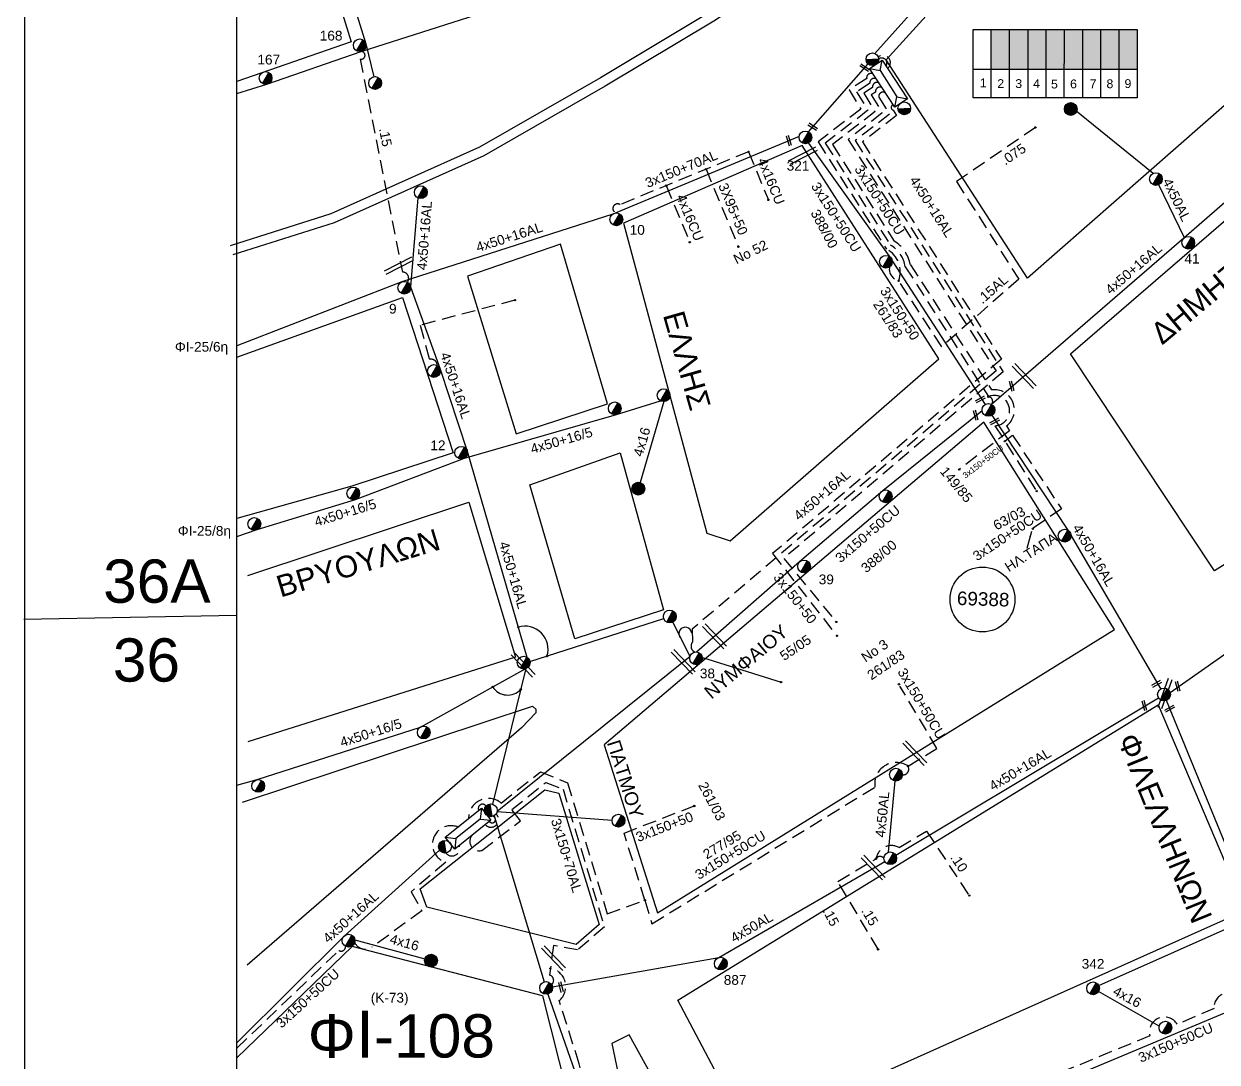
# Model space of a CAD drawing. Header units: millimetres. Extents: x 7477 to 9676, y 1828 to 2857.
# Drawn here: x 7476.6 to 7697.3, y 2321.1 to 2513 of the extents above; entities that cross this region are included whole.
import ezdxf
from ezdxf.enums import TextEntityAlignment as Align

# ---------------------------------------------------------------- set-up
doc = ezdxf.new("R2010")
doc.units = ezdxf.units.MM
doc.linetypes.add('DASHED', pattern=[19.05, 12.7, -6.35])
for name, color, linetype, lineweight in [('.075', 7, 'Continuous', 30), ('.10', 7, 'Continuous', 30), ('.15', 7, 'Continuous', 30), ('.15AL', 7, 'Continuous', 30), ('3x150+50', 7, 'Continuous', 30), ('3x150+50CU', 7, 'Continuous', 30), ('3x150+70AL', 7, 'DASHED', 30), ('3X48+38', 7, 'Continuous', 30), ('3X95+50', 7, 'Continuous', 30), ('4x16', 7, 'Continuous', 30), ('4x16CU', 7, 'Continuous', 30), ('4x50+16_5', 7, 'Continuous', 30), ('4x50+16AL', 7, 'Continuous', 30), ('4x50AL', 7, 'Continuous', 30), ('4x50CU', 7, 'Continuous', 30), ('text διευθύνσεων', 250, 'Continuous', 30), ('Υπόβαθρο ΔΕΗ', 7, 'Continuous', 30)]:
    doc.layers.add(name, color=color, linetype=linetype, lineweight=lineweight)
for name, color, linetype in [('Pillar OTE', 7, 'Continuous'), ('TEXT ΚΑΛΩΔΙΩΝ', 7, 'Continuous'), ('Άγνωστα', 7, 'Continuous'), ('Επιγραφές - Σχήματα', 7, 'Continuous'), ('Καλώδια ΧΤ   3x150AL+50CU', 7, 'DASHED'), ('Μηχανική τομή', 7, 'Continuous'), ('Στύλος Ξύλινος', 7, 'Continuous'), ('Στύλος Ξύλινος @ 1', 7, 'Continuous'), ('Στύλος ΦΜ', 7, 'Continuous'), ('Στύλος ΦΜ @ 1', 7, 'Continuous'), ('Συνδέσεις', 7, 'Continuous'), ('Τομή', 7, 'Continuous'), ('Υποσταθμός εναέριος 2 στύλων', 7, 'Continuous'), ('Υποσταθμός πόλεως', 7, 'Continuous'), ('Υπόγεια καλώδια Παροχών ΧΤ   .15', 7, 'DASHED')]:
    doc.layers.add(name, color=color, linetype=linetype)
doc.styles.add('arial', font='ARIAL.TTF')
doc.styles.get("Standard").update_dxf_attribs({"font": 'ARIAL.TTF'})
doc.linetypes.add('SYN_LINE', pattern='A,0.5,-0.0001,["/\\/\\/\\/",Standard,S=0.1,R=0,X=0,Y=-0.05],-0.25', length=0.7501)
doc.dimstyles.new('ISO-25', dxfattribs={"dimtxt": 2.5, "dimasz": 2.5, "dimexe": 1.25, "dimexo": 0.625, "dimtad": 1, "dimtxsty": 'Standard', "dimcen": 2.5, "dimadec": 0, "dimazin": 0, "dimtfac": 1, "dimtmove": 0, "dimatfit": 3, "dimfxl": 1, "dimarcsym": 0})

# ---------------------------------------------------------------- blocks, each defined once
blk = doc.blocks.new('ΥΠΑΡΧΩΝ ΤΣΙΜΕΝΤΕΝΙΟΣ ΣΤΥΛΟΣ')
at = {"layer": 'Στύλος ΦΜ'}
blk.add_hatch(color=7, dxfattribs=at).paths.add_polyline_path([(-1.29, -2.28, 0.574793), (2.62, 0, 0.268822), (1.3, 2.27)])
at = {"layer": 'Στύλος ΦΜ', "color": 7}
blk.add_line((-1.29, -2.28), (1.3, 2.27), dxfattribs=at)
blk.add_circle((0, 0), 2.62, dxfattribs=at)
at = {"layer": 'Στύλος ΦΜ', "flags": 4}
for tag, p in [('ΑΡΙΘΜΟΣ', (-4.68, 8.05)), ('ΤΥΠΟΣ', (-4.91, 3.03))]:
    blk.add_attdef(tag, p, '', height=4, dxfattribs=at)
blk = doc.blocks.new('ΥΠΑΡΧΩΝ ΞΥΛΙΝΟΣ ΣΤΥΛΟΣ')
at = {"layer": 'Στύλος Ξύλινος'}
h = blk.add_hatch(color=7, dxfattribs=at)
h.paths.add_polyline_path([(-2.62, 0, 0.270008), (-1.29, -2.28), (1.3, 2.27, 0.576266)])
h.paths.add_polyline_path([(-1.29, -2.28, 0.574793), (2.62, 0, 0.268822), (1.3, 2.27)])
at = {"layer": 'Στύλος Ξύλινος', "color": 7}
blk.add_line((-1.29, -2.28), (1.3, 2.27), dxfattribs=at)
blk.add_circle((0, 0), 2.62, dxfattribs=at)
at = {"layer": 'Στύλος Ξύλινος', "flags": 4}
for tag, p in [('ΑΡΙΘΜΟΣ', (-4.91, 8.6)), ('ΤΥΠΟΣ', (-4.85, 3.39))]:
    blk.add_attdef(tag, p, '', height=4, dxfattribs=at)
blk = doc.blocks.new('ΥΠΟΣΤΑΘΜΟΣ ΕΝΑΕΡΙΟΣ ΕΠΙ 2 ΣΤΥΛΩΝ')
at = {"layer": 'Υποσταθμός εναέριος 2 στύλων', "linetype": 'Continuous'}
for points in [[(-11.97, -2.11, 0.574793), (-8.45, -0.07, 0.268822), (-9.64, 1.98)], [(9.68, -2.15, 0.574793), (13.19, -0.1, 0.268822), (12.01, 1.95)]]:
    blk.add_hatch(color=256, dxfattribs=at).paths.add_polyline_path(points)
for p, q in [((-11.97, -2.11), (-9.64, 1.98)), ((9.68, -2.15), (12.01, 1.95))]:
    blk.add_line(p, q, dxfattribs=at)
for centre in [(-10.81, -0.07), (10.84, -0.1)]:
    blk.add_circle(centre, 2.36, dxfattribs=at)
at = {"layer": 'Υποσταθμός πόλεως', "linetype": 'Continuous', "ltscale": 40}
blk.add_lwpolyline([(-8.57, 2.82), (8.57, 2.82), (8.57, -2.82), (-8.57, -2.82)], close=True, dxfattribs=at)
for points in [[(-5.75, 0), (-8.57, 2.82)], [(-8.57, -2.82), (-5.75, 0)], [(-5.75, 0), (5.75, 0)], [(5.75, 0), (8.57, 2.82)], [(8.57, -2.82), (5.75, 0)]]:
    blk.add_lwpolyline(points, dxfattribs=at)
at = {"layer": 'Υποσταθμός εναέριος 2 στύλων', "ltscale": 40, "flags": 1}
for tag, p in [('ΜΕΤΑΣΧΗΜΑΤΙΣΜΟΣ', (14.09, 2.51)), ('ΙΣΧΥΣ', (14.07, -0.28)), ('ΑΡΙΘΜΟΣ', (14.19, -3))]:
    blk.add_attdef(tag, p, '', height=1.8, dxfattribs=at)
blk = doc.blocks.new('_ΣΥΝΔΕΣΗ')
at = {"layer": 'Συνδέσεις', "linetype": 'SYN_LINE', "ltscale": 40}
blk.add_hatch(color=256, dxfattribs=at).paths.add_polyline_path([(0.5, -0.01, 1), (-0.5, -0.01, 1)])
at = {"layer": 'Συνδέσεις'}
blk.add_circle((0, -0.01), 0.5, dxfattribs=at)
blk = doc.blocks.new('ΜΗΧΑΝΙΚΗ ΤΟΜΗ')
at = {"layer": 'Μηχανική τομή', "ltscale": 40}
for p, q in [((-1.89, 0.78), (5.69, 0.78)), ((-1.89, -0.77), (5.69, -0.77))]:
    blk.add_line(p, q, dxfattribs=at)
blk = doc.blocks.new('ΤΟΜΗ')
at = {"layer": 'Τομή', "ltscale": 40}
for p, q in [((-5.68, 0), (17.06, 0)), ((-5.68, -2.77), (17.06, -2.77))]:
    blk.add_line(p, q, dxfattribs=at)

msp = doc.modelspace()

# ---------------------------------------------------------------- hatches: boundary and pattern name
at = {"layer": 'Καλώδια ΧΤ   3x150AL+50CU', "linetype": 'DASHED', "lineweight": -3, "ltscale": 0.2}
h = msp.add_hatch(color=2, dxfattribs=at)
h.dxf.hatch_style = 1
h.paths.add_polyline_path([(7658.9, 2511.98), (7655.46, 2511.98), (7655.46, 2504.62), (7658.9, 2504.62)])
h = msp.add_hatch(color=6, dxfattribs=at)
h.dxf.hatch_style = 1
h.paths.add_polyline_path([(7658.9, 2504.62), (7662.34, 2504.62), (7662.34, 2511.98), (7658.9, 2511.98)])
h = msp.add_hatch(color=151, dxfattribs=at)
h.dxf.hatch_style = 1
h.paths.add_polyline_path([(7665.64, 2511.98), (7662.34, 2511.98), (7662.34, 2504.62), (7665.64, 2504.61)])
h = msp.add_hatch(color=30, dxfattribs=at)
h.dxf.hatch_style = 1
h.paths.add_polyline_path([(7668.94, 2511.98), (7665.64, 2511.98), (7665.64, 2504.61), (7668.94, 2504.61)])
h = msp.add_hatch(color=173, dxfattribs=at)
h.dxf.hatch_style = 1
h.paths.add_polyline_path([(7672.32, 2511.98), (7669.03, 2511.98), (7669.03, 2504.61), (7672.32, 2504.61)])
h = msp.add_hatch(color=27, dxfattribs=at)
h.dxf.hatch_style = 1
h.paths.add_polyline_path([(7675.72, 2511.98), (7672.42, 2511.98), (7672.42, 2504.61), (7675.72, 2504.61)])
h = msp.add_hatch(color=1, dxfattribs=at)
h.dxf.hatch_style = 1
h.paths.add_polyline_path([(7679.06, 2511.97), (7675.76, 2511.97), (7675.76, 2504.6), (7679.06, 2504.6)])
h = msp.add_hatch(color=5, dxfattribs=at)
h.dxf.hatch_style = 1
h.paths.add_polyline_path([(7682.38, 2511.97), (7679.08, 2511.97), (7679.08, 2504.6), (7682.38, 2504.6)])

# ---------------------------------------------------------------- linework, layer by layer
at = {"layer": '.075', "color": 6, "linetype": 'DASHED', "lineweight": -3, "ltscale": 0.2}
msp.add_lwpolyline([(7663.67, 2493.87), (7649.09, 2483.85)], dxfattribs=at)
at = {"layer": '.10', "color": 27, "linetype": 'DASHED', "lineweight": -3, "ltscale": 0.2}
msp.add_lwpolyline([(7634.2, 2358.66, -0.523302), (7638.46, 2360.73), (7643.53, 2363.78), (7651.43, 2351.85)], format="xyb", dxfattribs=at)
at = {"layer": '.15', "color": 85, "linetype": 'DASHED', "lineweight": -3, "ltscale": 0.2}
msp.add_lwpolyline([(7538.96, 2507.89, -1.136374), (7538.77, 2506.48), (7546.58, 2467.11, -0.631587), (7547.5, 2465.24, -17.168968)], format="xyb", dxfattribs=at)
at = {"layer": '.15', "color": 27, "linetype": 'DASHED', "lineweight": -3, "ltscale": 0.2}
msp.add_lwpolyline([(7634.58, 2341.91), (7627.12, 2354.45), (7634.2, 2358.66, -0.542723), (7635.64, 2358.71, -13.8103)], format="xyb", dxfattribs=at)
at = {"layer": '.15AL', "color": 6, "linetype": 'DASHED', "lineweight": -3, "ltscale": 0.2}
msp.add_lwpolyline([(7649.09, 2483.85), (7660.58, 2465.81), (7646.35, 2453.32), (7638.38, 2465.5, -0.390319), (7636.68, 2468.05, -1.737779)], format="xyb", dxfattribs=at)
at = {"layer": '3x150+50', "color": 27, "linetype": 'DASHED', "lineweight": -3, "ltscale": 0.2}
for points in [[(7635.93, 2500.25, 0.659311), (7634.72, 2499.46), (7636.68, 2496.28), (7630.34, 2491.41), (7657.7, 2448.65), (7617.13, 2414.18), (7626.84, 2402.44)], [(7563.35, 2366.49, -1.430844), (7562.68, 2365.55, -0.78798)]]:
    msp.add_lwpolyline(points, format="xyb", dxfattribs=at)
at = {"layer": '3x150+50', "color": 1, "linetype": 'DASHED', "lineweight": -3, "ltscale": 0.2}
for points in [[(7567.39, 2461.91), (7549.9, 2457.3), (7551.58, 2450.95, -0.539165), (7553, 2449.85, 2.562396)], [(7640.11, 2375.77, -0.607438), (7639.05, 2374.16, 0.065436)], [(7558.82, 2366.07, -0.642497), (7564.86, 2368.95), (7572.14, 2374.75), (7577.11, 2372.7), (7584.47, 2348.48), (7591.45, 2350.97)]]:
    msp.add_lwpolyline(points, format="xyb", dxfattribs=at)
at = {"layer": '3x150+50', "color": 5, "linetype": 'DASHED', "lineweight": -3, "ltscale": 0.2}
msp.add_lwpolyline([(7615.07, 2415.06), (7626.95, 2399.87)], dxfattribs=at)
at = {"layer": '3x150+50', "color": 30, "linetype": 'DASHED', "lineweight": -3, "ltscale": 0.2}
msp.add_lwpolyline([(7562.06, 2368.38, 0.966967), (7560.72, 2367.59, 1.666515)], format="xyb", dxfattribs=at)
at = {"layer": '3x150+50', "color": 1, "linetype": 'DASHED', "lineweight": -3, "ltscale": 0.2}
msp.add_lwpolyline([(7591.45, 2350.97), (7587.58, 2363.41), (7600.57, 2368.41)], dxfattribs=at)
at = {"layer": '3x150+50', "color": 5, "linetype": 'DASHED', "lineweight": -3, "ltscale": 0.2}
msp.add_lwpolyline([(7563.91, 2366.92, -1.052397), (7561.93, 2364.95, 6.280964)], format="xyb", dxfattribs=at)
at = {"layer": '3x150+50', "color": 85, "linetype": 'DASHED', "lineweight": -3, "ltscale": 0.2}
msp.add_lwpolyline([(7590.93, 2271.81), (7579.3, 2320.77), (7575.57, 2332.44, 0.653975), (7573.95, 2338.36, -473.148394)], format="xyb", dxfattribs=at)
at = {"layer": '3x150+50CU', "color": 30, "linetype": 'DASHED', "lineweight": -3, "ltscale": 0.2}
msp.add_lwpolyline([(7634.62, 2506.91, -0.985194), (7636.35, 2504.77, 2.915881)], format="xyb", dxfattribs=at)
at = {"layer": '3x150+50CU', "color": 173, "linetype": 'DASHED', "lineweight": -3, "ltscale": 0.2}
msp.add_lwpolyline([(7634.71, 2506.53, -0.8076), (7636.07, 2505.2, -6.588023)], format="xyb", dxfattribs=at)
at = {"layer": '3x150+50CU', "color": 6, "linetype": 'DASHED', "lineweight": -3, "ltscale": 0.2}
msp.add_lwpolyline([(7633.68, 2503.71, 0.659311), (7632.47, 2502.92), (7629.2, 2500.8), (7631.38, 2497.26), (7623.47, 2491.18), (7636.15, 2471.36, -0.378182), (7638.38, 2465.5)], format="xyb", dxfattribs=at)
at = {"layer": '3x150+50CU', "color": 1, "linetype": 'DASHED', "lineweight": -3, "ltscale": 0.2}
for points in [[(7635.32, 2501.18, 0.659311), (7634.11, 2500.4), (7633.3, 2499.87), (7635.35, 2496.53), (7629.01, 2491.65), (7656.39, 2448.84), (7600.16, 2401.08), (7600.22, 2398.7, 0.457893), (7600.65, 2396.85, -2.841827)], [(7591.45, 2350.97), (7592.75, 2346.65), (7633.99, 2371.91, -0.652803), (7640.11, 2375.77), (7645.47, 2379.06), (7638.62, 2390.59)]]:
    msp.add_lwpolyline(points, format="xyb", dxfattribs=at)
at = {"layer": '3x150+50CU', "color": 2, "linetype": 'DASHED', "lineweight": -3, "ltscale": 0.2}
for points in [[(7634.27, 2502.8, 0.659311), (7633.06, 2502.01), (7630.61, 2500.42), (7632.7, 2497.02), (7624.81, 2490.94), (7636.85, 2472.11, -0.222068), (7639.61, 2468.11), (7654.98, 2444.08, -0.604192), (7655.57, 2442.66)], [(7654.98, 2444.08, -1.20421), (7656.19, 2438.71), (7663.91, 2426.61)], [(7554.64, 2359.71, 0.858355), (7557.09, 2361.1, 87.281615)]]:
    msp.add_lwpolyline(points, format="xyb", dxfattribs=at)
at = {"layer": '3x150+50CU', "color": 151, "linetype": 'DASHED', "lineweight": -3, "ltscale": 0.2}
msp.add_lwpolyline([(7634.77, 2502.04, 0.659311), (7633.56, 2501.25), (7631.92, 2500.19), (7634.03, 2496.77), (7626.14, 2490.71), (7637.57, 2472.84, -0.204176), (7640.55, 2468.48), (7655.58, 2445.34, -0.768189), (7658.33, 2438.67), (7658.89, 2437.75), (7649.57, 2430.6)], format="xyb", dxfattribs=at)
at = {"layer": '3x150+50CU', "color": 5, "linetype": 'DASHED', "lineweight": -3, "ltscale": 0.2}
msp.add_lwpolyline([(7637.38, 2498.02, 0.786339), (7637.37, 2497.06), (7638, 2496.04), (7631.68, 2491.18), (7657.38, 2451), (7615.07, 2415.06)], format="xyb", dxfattribs=at)
at = {"layer": '3x150+50CU', "color": 2, "linetype": 'DASHED', "lineweight": -3, "ltscale": 0.2}
msp.add_lwpolyline([(7658.02, 2435.84), (7659.43, 2436.96), (7668.5, 2423.32), (7663.13, 2419.7)], dxfattribs=at)
at = {"layer": '3x150+50CU', "color": 133, "linetype": 'DASHED', "lineweight": -3, "ltscale": 0.2}
for points in [[(7556.86, 2364.51, 1.044818), (7554.59, 2358.03), (7548.18, 2352.56), (7550.2, 2349.05), (7541.01, 2342.34, -0.47797), (7537.76, 2343.21, -4.569258)], [(7515.98, 2323.65), (7534.83, 2341.71, 0.649913), (7536.04, 2342.49, -0.013036)]]:
    msp.add_lwpolyline(points, format="xyb", dxfattribs=at)
at = {"layer": '3x150+50CU', "color": 85, "linetype": 'DASHED', "lineweight": -3, "ltscale": 0.2}
msp.add_lwpolyline([(7742.64, 2297.56, -0.308262), (7737.94, 2295.82), (7729.06, 2292.68), (7724.7, 2302.79, -0.578453), (7722.6, 2307.55), (7715.89, 2323.04, -1.161101), (7713.9, 2326.84), (7709.76, 2335.83), (7701.58, 2332.59, 0.796668), (7696.74, 2330.96), (7689.92, 2328.05, 0.856188), (7684.82, 2325.92), (7668.36, 2319.11), (7677.86, 2300.06)], format="xyb", dxfattribs=at)
at = {"layer": '3x150+70AL', "color": 173, "linetype": 'DASHED', "lineweight": -3, "ltscale": 0.2}
msp.add_lwpolyline([(7610.6, 2489.37), (7586.86, 2479.58, 1.168147), (7586.14, 2478.04, 4.389031)], format="xyb", dxfattribs=at)
at = {"layer": '3x150+70AL', "color": 85, "linetype": 'DASHED', "lineweight": -3, "ltscale": 0.2}
msp.add_lwpolyline([(7559.61, 2363.11, 0.802178), (7561.29, 2360.2), (7568.4, 2365.64), (7566.8, 2367.74), (7573.12, 2372.75), (7576.3, 2371.53), (7583.95, 2346.05), (7579, 2341.8), (7574.53, 2342.6), (7573.79, 2337.14, -0.646248), (7574.17, 2335.4, 65.806067)], format="xyb", dxfattribs=at)
at = {"layer": '3X48+38', "color": 27, "linetype": 'Continuous', "lineweight": -3, "ltscale": 0.2}
for points in [[(7563.54, 2366.58), (7572.83, 2335.91)], [(7573.51, 2333.65), (7578.49, 2319.35), (7583.74, 2297.38), (7587.95, 2275.87)]]:
    msp.add_lwpolyline(points, dxfattribs=at)
at = {"layer": '3X48+38', "color": 2, "linetype": 'Continuous', "lineweight": -3, "ltscale": 0.2}
msp.add_lwpolyline([(7675.4, 2335.22), (7703.41, 2347.66)], dxfattribs=at)
at = {"layer": '3X95+50', "color": 173, "linetype": 'DASHED', "lineweight": -3, "ltscale": 0.2}
msp.add_lwpolyline([(7602.75, 2486.13), (7608.74, 2471.78)], dxfattribs=at)
at = {"layer": '4x16', "color": 1, "linetype": 'Continuous', "lineweight": -3, "ltscale": 0.2}
msp.add_lwpolyline([(7594.92, 2443.18), (7590.55, 2428.2)], dxfattribs=at)
at = {"layer": '4x16', "color": 7, "linetype": 'Continuous', "lineweight": -3, "ltscale": 0.2}
msp.add_lwpolyline([(7564.1, 2367.36), (7585.38, 2365.79)], dxfattribs=at)
at = {"layer": '4x16', "color": 2, "linetype": 'Continuous', "lineweight": -3, "ltscale": 0.2}
for points in [[(7537.78, 2343.69), (7550.74, 2340.13)], [(7686.58, 2327.72), (7675.37, 2334.12)]]:
    msp.add_lwpolyline(points, dxfattribs=at)
at = {"layer": '4x16CU', "color": 173, "linetype": 'DASHED', "lineweight": -3, "ltscale": 0.2}
for points in [[(7610.6, 2489.37), (7614.28, 2480.45)], [(7595.39, 2483.09), (7599.74, 2472.63)]]:
    msp.add_lwpolyline(points, dxfattribs=at)
at = {"layer": '4x50+16_5', "color": 30, "linetype": 'Continuous', "lineweight": -3, "ltscale": 0.2}
for points in [[(7634, 2507.54), (7643.08, 2517.77), (7659.7, 2535.79), (7681.21, 2559.15), (7698.1, 2575.99)], [(7515.98, 2372.27), (7519.75, 2373.28), (7549.92, 2383.01), (7569.43, 2393.81)]]:
    msp.add_lwpolyline(points, dxfattribs=at)
at = {"layer": '4x50+16_5', "color": 173, "linetype": 'Continuous', "lineweight": -3, "ltscale": 0.2}
msp.add_lwpolyline([(7621.72, 2493.03), (7632.75, 2505.58)], dxfattribs=at)
at = {"layer": '4x50+16_5', "color": 85, "linetype": 'Continuous', "lineweight": -3, "ltscale": 0.2}
msp.add_lwpolyline([(7688.58, 2389.38), (7721.11, 2412.16), (7744.75, 2427.11), (7772.59, 2444.29), (7796.97, 2458.1)], dxfattribs=at)
at = {"layer": '4x50+16_5', "color": 1, "linetype": 'Continuous', "lineweight": -3, "ltscale": 0.2}
for points in [[(7515.98, 2418.21), (7519.75, 2419.52), (7537.9, 2425.09), (7558.04, 2432.69), (7586.17, 2440.79), (7594.32, 2443.33)], [(7570.18, 2395.09), (7594.94, 2403.05)], [(7599.79, 2396.05), (7596.58, 2402.39)]]:
    msp.add_lwpolyline(points, dxfattribs=at)
at = {"layer": '4x50+16AL', "color": 30, "linetype": 'Continuous', "lineweight": -3, "ltscale": 0.2}
for points in [[(7530.5, 2538.71), (7533.83, 2529.35), (7536.23, 2520.9), (7539.85, 2509.29), (7541.27, 2503.2)], [(7569.43, 2393.81), (7563.23, 2368.74)]]:
    msp.add_lwpolyline(points, dxfattribs=at)
at = {"layer": '4x50+16AL', "color": 85, "linetype": 'Continuous', "lineweight": -3, "ltscale": 0.2}
for points in [[(7515.98, 2500.15), (7521.53, 2501.84), (7538.96, 2507.89), (7564.47, 2516.04), (7584.19, 2522.79), (7599.68, 2532.51), (7599.68, 2532.51)], [(7703.85, 2349.13), (7687.91, 2387.93)]]:
    msp.add_lwpolyline(points, dxfattribs=at)
at = {"layer": '4x50+16AL', "color": 27, "linetype": 'Continuous', "lineweight": -3, "ltscale": 0.2}
msp.add_lwpolyline([(7748.5, 2521.06), (7719.05, 2497.66), (7691.13, 2473.38), (7655.57, 2442.66)], dxfattribs=at)
at = {"layer": '4x50+16AL', "color": 173, "linetype": 'Continuous', "lineweight": -3, "ltscale": 0.2}
msp.add_lwpolyline([(7619.96, 2492.17), (7585.49, 2477.83), (7546.47, 2465.31), (7515.98, 2453.5)], dxfattribs=at)
at = {"layer": '4x50+16AL', "color": 6, "linetype": 'Continuous', "lineweight": -3, "ltscale": 0.2}
for points in [[(7621.68, 2490.97), (7636.61, 2470.05), (7654.35, 2442.62)], [(7653.82, 2441.44), (7635.44, 2426.7), (7620.06, 2413.52), (7601, 2396.87)]]:
    msp.add_lwpolyline(points, dxfattribs=at)
at = {"layer": '4x50+16AL', "color": 1, "linetype": 'Continuous', "lineweight": -3, "ltscale": 0.2}
msp.add_lwpolyline([(7549.41, 2480.86), (7548.08, 2464.36), (7553.54, 2449.18), (7558.59, 2434.03), (7569.61, 2395.93)], dxfattribs=at)
at = {"layer": '4x50+16AL', "color": 2, "linetype": 'Continuous', "lineweight": -3, "ltscale": 0.2}
for points in [[(7655.62, 2440.65), (7669.67, 2419.42), (7686.87, 2390.03)], [(7637.84, 2359.33), (7686.45, 2388.41)], [(7553.46, 2360.25), (7535.81, 2344.37), (7515.98, 2324.61)]]:
    msp.add_lwpolyline(points, dxfattribs=at)
at = {"layer": '4x50+16AL', "color": 5, "linetype": 'Continuous', "lineweight": -3, "ltscale": 0.2}
msp.add_lwpolyline([(7599.79, 2396.05), (7564.1, 2367.36)], dxfattribs=at)
at = {"layer": '4x50AL', "color": 27, "linetype": 'Continuous', "lineweight": -3, "ltscale": 0.2}
for points in [[(7685.45, 2485.36), (7670.85, 2497.15)], [(7691.23, 2473.47), (7686.48, 2483.24)], [(7574.34, 2334.95), (7605.11, 2340.39), (7635.8, 2358.15)]]:
    msp.add_lwpolyline(points, dxfattribs=at)
at = {"layer": '4x50AL', "color": 2, "linetype": 'Continuous', "lineweight": -3, "ltscale": 0.2}
msp.add_lwpolyline([(7636.49, 2359.87), (7637.76, 2373.03)], dxfattribs=at)
at = {"layer": '4x50CU', "color": 5, "linetype": 'SYN_LINE', "lineweight": -3, "ltscale": 15}
msp.add_lwpolyline([(7602.08, 2395.87), (7616.63, 2391.31)], dxfattribs=at)
at = {"layer": 'Pillar OTE', "lineweight": -3, "ltscale": 40}
for points in [[(7652.13, 2499.34), (7652.13, 2511.98), (7682.47, 2511.98), (7682.47, 2499.31), (7652.13, 2499.35)], [(7655.46, 2499.34), (7655.46, 2511.98)], [(7658.9, 2499.34), (7658.9, 2511.98)], [(7662.34, 2499.33), (7662.34, 2511.98)], [(7665.64, 2499.33), (7665.64, 2511.98)], [(7669.02, 2499.33), (7669.03, 2511.98)], [(7672.42, 2499.32), (7672.42, 2511.98)], [(7675.76, 2499.32), (7675.76, 2511.98)], [(7679.15, 2499.32), (7679.15, 2511.98)], [(7652.13, 2504.63), (7682.47, 2504.6)]]:
    msp.add_lwpolyline(points, dxfattribs=at)
at = {"layer": 'Άγνωστα', "linetype": 'Continuous', "ltscale": 0.2}
msp.add_arc((7598.91, 2400.26), 1.19, 5.9845, 216.3165, dxfattribs=at)
at = {"layer": 'Επιγραφές - Σχήματα', "lineweight": -3}
msp.add_lwpolyline([(7476.75, 2855.51), (9675.5, 2855.53), (9675.51, 1836.39), (7476.75, 1836.37)], close=True, dxfattribs=at)
at = {"layer": 'Υπόβαθρο ΔΕΗ', "lineweight": -3}
msp.add_line((7515.87, 2403.61), (7476.56, 2402.89), dxfattribs=at)
for points in [[(7515.98, 2835.63), (9502.35, 2835.63), (9502.35, 1846.95), (7515.98, 1846.95)], [(7698.61, 2575.14), (7739.04, 2533.35), (7662.2, 2465.96), (7636.04, 2506.35)], [(7788.65, 2469.25), (7696.83, 2411.88), (7670.18, 2452.02), (7749.62, 2520.61)], [(7620.56, 2490.52), (7587.46, 2476.16), (7602.89, 2418.87), (7607.23, 2417.44), (7645.8, 2451.05)], [(7575.84, 2472.29), (7558.61, 2466.35), (7567.61, 2437.18), (7584.55, 2442.74)], [(7678.33, 2401.04), (7654.15, 2439.37), (7583.93, 2379.73), (7593.75, 2348.64)], [(7570.16, 2427.75), (7586.86, 2433.68), (7594.86, 2404.7), (7578.47, 2399.33)], [(7686.4, 2387.11), (7702.52, 2349.08), (7610.55, 2307.9), (7597.52, 2332.49)], [(7578.74, 2342.83), (7551.09, 2349.69), (7549.85, 2353.07), (7572.93, 2371.42), (7575.53, 2370.76), (7582.95, 2346.5)], [(7708.96, 2334.42), (7656.13, 2312.28), (7672.87, 2277.49), (7727.99, 2291.75)], [(7588.52, 2326.11), (7585.35, 2324.5), (7590.32, 2300.62), (7599.71, 2305.91)]]:
    msp.add_lwpolyline(points, close=True, dxfattribs=at)
for points in [[(7777.84, 2831.51), (7754.78, 2763.87), (7733.62, 2701.69), (7722.09, 2667.8), (7705.07, 2635.24), (7693.37, 2615.04), (7680.01, 2593.67), (7668.08, 2576.34), (7657.03, 2561.79), (7645.11, 2548.35), (7633.63, 2536.69), (7619.81, 2525.92), (7603.25, 2515.02), (7583.2, 2503), (7560.86, 2490.2), (7533.33, 2477.86), (7514.71, 2471.98)], [(7779.85, 2831.03), (7757.03, 2764.49), (7735.61, 2702.31), (7723.19, 2665.72), (7706.6, 2634.02), (7694.92, 2614.13), (7681.76, 2592.25), (7668.89, 2574.19), (7657.84, 2559.9), (7646.34, 2546.77), (7634.62, 2535.19), (7620.87, 2524.49), (7604.19, 2513.52), (7584.09, 2501.47), (7561.66, 2488.63), (7533.96, 2476.2), (7515.24, 2470.3)], [(7515.98, 2525.34), (7530.67, 2530.38), (7537.08, 2509.67), (7515.98, 2502.37)], [(7515.98, 2451.38), (7546.61, 2462.4), (7555.98, 2433.72), (7537.23, 2427.55), (7515.98, 2421.53)], [(7517.97, 2411.01), (7558.9, 2424.59), (7567.52, 2395.93), (7517.97, 2380.28)], [(7517, 2369.1), (7570.63, 2386.84), (7571.29, 2386.3), (7571.29, 2385.61), (7568.63, 2382.86), (7517.87, 2338.98)], [(7572.48, 2333.29), (7537.3, 2342.43), (7515.98, 2321.88)], [(7572.48, 2333.29), (7578.66, 2308.89), (7531.69, 2294.54), (7533.97, 2283.31), (7581.61, 2295.77), (7586.94, 2275.48), (7515.98, 2254.8), (7515.98, 2254.8)]]:
    msp.add_lwpolyline(points, dxfattribs=at)
msp.add_circle((7653.88, 2406.58), 6, dxfattribs=at)
for centre, radius, start, end in [((7569.25, 2397.38), 4.27, 342.5364, 106.9463), ((7566.07, 2392.22), 3.3, 213.0436, 316.7745)]:
    msp.add_arc(centre, radius, start, end, dxfattribs=at)

# ---------------------------------------------------------------- block references
at = {"layer": 'Μηχανική τομή', "lineweight": -3, "zscale": 0.4999999999999997}
for p, xscale, yscale, rotation in [((7632.5, 2504.62), 0.2499999999999997, 0.2499999999999997, 147.2098518464845), ((7622.89, 2493.69), 0.2499999999999997, 0.2499999999999997, 147.2098518464845), ((7618.25, 2490.92), 0.2499999999999996, 0.2499999999999996, 107.2048611773463), ((7659.45, 2445.54), 0.2499999999999462, 0.2499999999999462, 104.5679302931103), ((7653.11, 2443.37), 0.2499999999999462, 0.2499999999999462, 28.82661757168691), ((7652.78, 2440.15), 0.2499999999999462, 0.2499999999999462, 104.5679302931103), ((7655.75, 2439.31), 0.2499999999999462, 0.2499999999999462, 28.82661757168691), ((7685.69, 2390.8), 0.2499999999999462, 0.2499999999999462, 28.82661757168691), ((7690.12, 2390.05), 0.2499999999999462, 0.2499999999999462, 104.5679302931103), ((7683.98, 2386.49), 0.2499999999999462, 0.2499999999999462, 104.5679302931103), ((7688.11, 2386.2), 0.2499999999999462, 0.2499999999999462, 28.82661757168691), ((7576.05, 2334.45), 0.2499999999999462, 0.2499999999999462, 104.5679302931103)]:
    msp.add_blockref('ΜΗΧΑΝΙΚΗ ΤΟΜΗ', p, dxfattribs=dict(at, xscale=xscale, yscale=yscale, rotation=rotation))
at = {"layer": 'Στύλος Ξύλινος @ 1', "lineweight": -3, "ltscale": 40, "xscale": 0.4499999999998181, "yscale": 0.4499999999998181, "zscale": 0.4499999999998181}
for p in [(7670.21, 2497.26), (7590.22, 2427.07), (7551.88, 2339.82)]:
    msp.add_blockref('ΥΠΑΡΧΩΝ ΞΥΛΙΝΟΣ ΣΤΥΛΟΣ', p, dxfattribs=at)
at = {"layer": 'Στύλος ΦΜ @ 1', "lineweight": -3, "ltscale": 40}
ref = msp.add_blockref('ΥΠΑΡΧΩΝ ΤΣΙΜΕΝΤΕΝΙΟΣ ΣΤΥΛΟΣ', (7538.7, 2509.04), dxfattribs=dict(at, xscale=0.4499999999998178, yscale=0.4499999999998178, zscale=0.4499999999998178))
ref.add_attrib('ΤΥΠΟΣ', '168', (7531.3, 2509.92), dxfattribs={"layer": 'Στύλος ΦΜ', "height": 1.8, "flags": 4})
ref = msp.add_blockref('ΥΠΑΡΧΩΝ ΤΣΙΜΕΝΤΕΝΙΟΣ ΣΤΥΛΟΣ', (7521.28, 2502.99), dxfattribs=dict(at, xscale=0.4499999999998181, yscale=0.4499999999998181, zscale=0.4499999999998181))
ref.add_attrib('ΤΥΠΟΣ', '167', (7519.77, 2505.49), dxfattribs={"layer": 'Στύλος ΦΜ', "height": 1.8, "flags": 4})
for p, xscale, yscale, zscale in [((7541.54, 2502.06), 0.4499999999998181, 0.4499999999998181, 0.4499999999998181), ((7685.96, 2484.3), 0.4499999999998181, 0.4499999999998181, 0.4499999999998181), ((7549.99, 2481.88), 0.4499999999998181, 0.4499999999998181, 0.4499999999998181), ((7636.02, 2469.02), 0.4499999999998181, 0.4499999999998181, 0.4499999999998181), ((7552.41, 2448.83), 0.4499999999998181, 0.4499999999998181, 0.4499999999998181), ((7594.9, 2444.35), 0.4499999999998181, 0.4499999999998181, 0.4499999999998181), ((7585.86, 2441.92), 0.4499999999998181, 0.4499999999998181, 0.4499999999998181), ((7654.99, 2441.63), 0.449999999999818, 0.449999999999818, 0.449999999999818), ((7537.5, 2426.2), 0.4499999999998181, 0.4499999999998181, 0.4499999999998181), ((7635.98, 2425.65), 0.449999999999818, 0.449999999999818, 0.449999999999818), ((7519.19, 2420.55), 0.4499999999998181, 0.4499999999998181, 0.4499999999998181), ((7669.09, 2418.39), 0.449999999999818, 0.449999999999818, 0.449999999999818), ((7596.05, 2403.44), 0.449999999999818, 0.449999999999818, 0.449999999999818), ((7569.02, 2394.91), 0.449999999999818, 0.449999999999818, 0.449999999999818), ((7687.46, 2389.02), 0.449999999999818, 0.449999999999818, 0.449999999999818), ((7550.53, 2382), 0.449999999999818, 0.449999999999818, 0.449999999999818), ((7637.88, 2374.2), 0.449999999999818, 0.449999999999818, 0.449999999999818), ((7519.91, 2372.12), 0.449999999999818, 0.449999999999818, 0.449999999999818), ((7586.55, 2365.7), 0.449999999999818, 0.449999999999818, 0.449999999999818), ((7636.82, 2358.74), 0.4499999999998181, 0.4499999999998181, 0.4499999999998181), ((7536.62, 2343.51), 0.449999999999818, 0.449999999999818, 0.449999999999818), ((7573.17, 2334.78), 0.449999999999818, 0.449999999999818, 0.449999999999818), ((7687.72, 2327.42), 0.449999999999818, 0.449999999999818, 0.449999999999818)]:
    msp.add_blockref('ΥΠΑΡΧΩΝ ΤΣΙΜΕΝΤΕΝΙΟΣ ΣΤΥΛΟΣ', p, dxfattribs=dict(at, xscale=xscale, yscale=yscale, zscale=zscale))
ref = msp.add_blockref('ΥΠΑΡΧΩΝ ΤΣΙΜΕΝΤΕΝΙΟΣ ΣΤΥΛΟΣ', (7621.13, 2492.01), dxfattribs=dict(at, xscale=0.4499999999998181, yscale=0.4499999999998181, zscale=0.4499999999998181))
ref.add_attrib('ΤΥΠΟΣ', '321', (7617.67, 2485.88), dxfattribs={"layer": 'Στύλος ΦΜ', "height": 1.8, "flags": 4})
ref = msp.add_blockref('ΥΠΑΡΧΩΝ ΤΣΙΜΕΝΤΕΝΙΟΣ ΣΤΥΛΟΣ', (7586.16, 2476.86), dxfattribs=dict(at, xscale=0.4499999999998181, yscale=0.4499999999998181, zscale=0.4499999999998181))
ref.add_attrib('ΤΥΠΟΣ', '10', (7588.63, 2474.01), dxfattribs={"layer": 'Στύλος ΦΜ', "height": 1.8, "flags": 4})
ref = msp.add_blockref('ΥΠΑΡΧΩΝ ΤΣΙΜΕΝΤΕΝΙΟΣ ΣΤΥΛΟΣ', (7691.95, 2472.53), dxfattribs=dict(at, xscale=0.4499999999998507, yscale=0.4499999999998507, zscale=0.4499999999998507))
ref.add_attrib('ΤΥΠΟΣ', '41', (7691.24, 2468.69), dxfattribs={"layer": 'Στύλος ΦΜ', "height": 1.8, "flags": 4})
ref = msp.add_blockref('ΥΠΑΡΧΩΝ ΤΣΙΜΕΝΤΕΝΙΟΣ ΣΤΥΛΟΣ', (7546.92, 2464.22), dxfattribs=dict(at, xscale=0.4499999999998181, yscale=0.4499999999998181, zscale=0.4499999999998181))
ref.add_attrib('ΤΥΠΟΣ', '9', (7544.11, 2459.44), dxfattribs={"layer": 'Στύλος ΦΜ', "height": 1.8, "flags": 4})
ref = msp.add_blockref('ΥΠΑΡΧΩΝ ΤΣΙΜΕΝΤΕΝΙΟΣ ΣΤΥΛΟΣ', (7557.46, 2433.71), dxfattribs=dict(at, xscale=0.4499999999998181, yscale=0.4499999999998181, zscale=0.4499999999998181))
ref.add_attrib('ΤΥΠΟΣ', '12', (7551.76, 2434.18), dxfattribs={"layer": 'Στύλος ΦΜ', "height": 1.8, "flags": 4})
ref = msp.add_blockref('ΥΠΑΡΧΩΝ ΤΣΙΜΕΝΤΕΝΙΟΣ ΣΤΥΛΟΣ', (7620.89, 2412.69), dxfattribs=dict(at, xscale=0.449999999999818, yscale=0.449999999999818, zscale=0.449999999999818))
ref.add_attrib('ΑΡΙΘΜΟΣ', '39', (7623.6, 2409.4), dxfattribs={"layer": 'Στύλος ΦΜ', "height": 1.8, "rotation": 360, "flags": 4})
ref = msp.add_blockref('ΥΠΑΡΧΩΝ ΤΣΙΜΕΝΤΕΝΙΟΣ ΣΤΥΛΟΣ', (7600.91, 2395.7), dxfattribs=dict(at, xscale=0.449999999999818, yscale=0.449999999999818, zscale=0.449999999999818))
ref.add_attrib('ΑΡΙΘΜΟΣ', '38', (7601.61, 2392.01), dxfattribs={"layer": 'Στύλος ΦΜ', "height": 1.8, "rotation": 360, "flags": 4})
ref = msp.add_blockref('ΥΠΑΡΧΩΝ ΤΣΙΜΕΝΤΕΝΙΟΣ ΣΤΥΛΟΣ', (7605.48, 2339.27), dxfattribs=dict(at, xscale=0.449999999999818, yscale=0.449999999999818, zscale=0.449999999999818))
ref.add_attrib('ΤΥΠΟΣ', '887', (7606.03, 2335.35), dxfattribs={"layer": 'Στύλος ΦΜ', "height": 1.8, "rotation": 360, "flags": 4})
ref = msp.add_blockref('ΥΠΑΡΧΩΝ ΤΣΙΜΕΝΤΕΝΙΟΣ ΣΤΥΛΟΣ', (7674.34, 2334.7), dxfattribs=dict(at, xscale=0.449999999999818, yscale=0.449999999999818, zscale=0.449999999999818))
ref.add_attrib('ΑΡΙΘΜΟΣ', '342', (7672.24, 2338.33), dxfattribs={"layer": 'Στύλος ΦΜ', "height": 1.8, "rotation": 360, "flags": 4})
at = {"layer": 'Συνδέσεις', "lineweight": -3, "xscale": 0.25, "yscale": 0.25, "zscale": 0.25}
for p in [(7663.67, 2493.87), (7610.6, 2489.37), (7602.75, 2486.13), (7595.39, 2483.1), (7614.28, 2480.45), (7599.74, 2472.64), (7608.74, 2471.79), (7638.38, 2465.5), (7567.39, 2461.92), (7654.98, 2444.08), (7658.02, 2435.85), (7649.57, 2430.6), (7663.91, 2426.61), (7663.2, 2419.67), (7568.01, 2401.47), (7626.84, 2402.44), (7626.96, 2399.87), (7573.33, 2396.1), (7563.3, 2390.42), (7616.63, 2391.31), (7638.43, 2390.92), (7568.48, 2389.96), (7640.11, 2375.77), (7600.57, 2368.41), (7634.2, 2358.67), (7591.45, 2350.98), (7651.43, 2351.86), (7634.58, 2341.91), (7573.95, 2338.37)]:
    msp.add_blockref('_ΣΥΝΔΕΣΗ', p, dxfattribs=at)
at = {"layer": 'Τομή', "lineweight": -3}
for p, xscale, yscale, zscale, rotation in [((7622.03, 2488.95), 0.2499999999999996, 0.2499999999999996, 0.2499999999999996, 207.2309234416787), ((7547.3, 2468.63), 0.2499999999999996, 0.2499999999999996, 0.2499999999999996, 207.2309234416787), ((7660.87, 2449.16), 0.2499999999999997, 0.2499999999999997, 0.2499999999999997, 313.8895096616357), ((7603.58, 2401.03), 0.2499999999999997, 0.2499999999999997, 0.2499999999999997, 313.8895096616357), ((7597.79, 2396.31), 0.2499999999999997, 0.2499999999999997, 0.2499999999999997, 313.8895096616357), ((7568.18, 2395.8), 0.2499999999999997, 0.2499999999999997, 0.2499999999999997, 313.8895096616357), ((7686.88, 2387.99), 0.2499999999999997, 0.2499999999999997, 0.2499999999999997, 70.41634477937929), ((7640.63, 2379.46), 0.2499999999999997, 0.2499999999999997, 0.2499999999999997, 313.8895096616357), ((7632.94, 2358.28), 0.2499999999999997, 0.2499999999999997, 0.2499999999999997, 313.8895096616357), ((7573.81, 2341.55), 0.2499999999999997, 0.2499999999999997, 0.2499999999999997, 313.8895096616357)]:
    msp.add_blockref('ΤΟΜΗ', p, dxfattribs=dict(at, xscale=xscale, yscale=yscale, zscale=zscale, rotation=rotation))
at = {"layer": 'Υποσταθμός εναέριος 2 στύλων', "lineweight": -3, "xscale": 0.4999999999999999, "yscale": 0.4999999999999999, "zscale": 0.4999999999999999}
for p, rotation in [((7636.5, 2501.95), 302.997686873152), ((7558.73, 2364.21), 218.4947476514106)]:
    msp.add_blockref('ΥΠΟΣΤΑΘΜΟΣ ΕΝΑΕΡΙΟΣ ΕΠΙ 2 ΣΤΥΛΩΝ', p, dxfattribs=dict(at, rotation=rotation))

# ---------------------------------------------------------------- texts
at = {"lineweight": -3, "ltscale": 30, "char_height": 1.63, "width": 11.2573, "attachment_point": 1}
for s, insert in [('1', (7653.38, 2502.91)), ('2', (7656.62, 2502.77)), ('3', (7659.95, 2502.77)), ('4', (7663.25, 2502.77)), ('5', (7666.56, 2502.69)), ('6', (7670.08, 2502.72)), ('7', (7673.7, 2502.72)), ('8', (7676.82, 2502.74)), ('9', (7680.15, 2502.77))]:
    msp.add_mtext(s, dxfattribs=dict(at, insert=insert))
at = {"layer": 'text διευθύνσεων', "color": 7, "lineweight": -3}
for s, rotation, p in [('ΝΥΜΦΑΙΟΥ', 40.2073, (7610.15, 2395.09)), ('ΠΑΤΜΟΥ', 287.5492, (7587.82, 2373.37))]:
    msp.add_text(s, height=2.5, rotation=rotation, dxfattribs=at).set_placement(p, align=Align.MIDDLE_CENTER)
at = {"layer": 'text διευθύνσεων', "color": 7, "lineweight": -3, "ltscale": 40, "char_height": 4, "width": 94.4586, "attachment_point": 1, "style": 'arial'}
for s, insert, rotation in [('ΔHMHTPATOY', (7684.55, 2456.6), 39.767), ('EΛΛHΣ', (7598.59, 2460.29), 285.878), ('BPYOYΛΩN', (7522.88, 2410.76), 16.7384), ('ΦIΛEΛΛHNΩN', (7682.44, 2382.3), 292.167)]:
    msp.add_mtext(s, dxfattribs=dict(at, insert=insert, rotation=rotation))
at = {"layer": 'TEXT ΚΑΛΩΔΙΩΝ', "linetype": 'Continuous', "lineweight": -3, "ltscale": 0.2}
for s, height, rotation, p in [('.15', 1.8, 281.2172, (7543.46, 2492.06)), ('.075', 1.8, 34.4778, (7659.61, 2488.9)), ('3x150+70AL', 1.8, 22.4061, (7598.18, 2486.19)), ('4x16CU', 1.8, 292.4061, (7614.8, 2483.92)), ('3x150+50CU', 1.8, 302.6077, (7634.85, 2480.44)), ('3X95+50', 1.8, 292.6651, (7607.76, 2478.78)), ('3x150+50CU', 1.8, 302.6077, (7626.83, 2477.27)), ('4x50+16AL', 1.8, 302.6077, (7644.51, 2479.22)), ('4x50AL', 1.8, 295.9486, (7689.82, 2480.48)), ('4x16CU', 1.8, 292.5923, (7599.79, 2477.2)), ('4x50+16AL', 1.8, 85.4181, (7550.65, 2473.87)), ('4x50+16AL', 1.8, 17.7921, (7566.36, 2473.58)), ('4x50+16AL', 1.8, 40.8248, (7681.83, 2467.72)), ('.15AL', 1.8, 41.3005, (7655.73, 2463.96)), ('3x150+50', 1.8, 302.6077, (7638.61, 2459.47)), ('4x50+16AL', 1.8, 288.4626, (7556.44, 2446.15)), ('4x50+16/5', 1.8, 16.0621, (7576.01, 2435.99)), ('4x16', 1.8, 73.7339, (7590.87, 2435.73)), ('3x150+50CU', 1.1, 37.4763, (7653.98, 2432.09)), ('4x50+16AL', 1.8, 40.5965, (7624.21, 2425.92)), ('4x50+16/5', 1.8, 17.0661, (7536.02, 2422.63)), ('3x150+50CU', 1.8, 40.3437, (7632.65, 2418.71)), ('3x150+50CU', 1.8, 33.8915, (7658.49, 2418.48)), ('4x50+16AL', 1.8, 300.3393, (7674.47, 2414.78)), ('4x50+16AL', 1.8, 286.1238, (7567.09, 2411.1)), ('3x150+50', 1.8, 308.0358, (7619.23, 2406.82)), ('3x150+50CU', 1.8, 300.7267, (7642.64, 2387.35)), ('4x50+16/5', 1.8, 17.8635, (7540.74, 2381.94)), ('4x50+16AL', 1.8, 30.8887, (7660.84, 2375.19)), ('4x50AL', 1.8, 84.4553, (7635.36, 2366.86)), ('3x150+50', 1.8, 21.0728, (7595.06, 2364.56)), ('3x150+70AL', 1.8, 286.7022, (7576.95, 2359.25)), ('3x150+50CU', 1.8, 31.4791, (7607.24, 2359.34)), ('.10', 1.8, 303.5149, (7649.56, 2357.93)), ('4x50+16AL', 1.8, 41.9732, (7537.03, 2347.89)), ('.15', 1.8, 300.7375, (7633.05, 2348.01)), ('4x50AL', 1.8, 30.0587, (7611.18, 2345.98)), ('4x16', 1.8, 344.6488, (7546.97, 2343.18)), ('3x150+50CU', 1.8, 42.3204, (7529.07, 2332.85)), ('3x150+50CU', 1.8, 23.1415, (7689.61, 2324.66))]:
    msp.add_text(s, height=height, rotation=rotation, dxfattribs=at).set_placement(p, align=Align.MIDDLE_CENTER)
at = {"layer": 'Άγνωστα', "lineweight": -3, "ltscale": 40, "char_height": 1.8, "width": 27.758, "attachment_point": 1, "style": 'arial'}
for s, insert, rotation in [('388/00', (7623.61, 2478.93), 298.091), ('No 52', (7607.58, 2470.13), 26.6092), ('261/83', (7635.07, 2462.14), 303), ('149/85', (7647.29, 2431.36), 309.8701), ('63/03', (7655.63, 2420.91), 28.1752), ('388/00', (7631.21, 2412.76), 40.3413), ('HΛ.ΤΑΠΑ', (7657.78, 2413.12), 32.7265), ('55/05', (7616.18, 2396.66), 34.1526), ('No 3', (7631.24, 2396.37), 34.1526), ('261/83', (7632.33, 2393.1), 34.1526), ('261/03', (7602.83, 2373.11), 298.091), ('277/95', (7601.95, 2360.04), 31), ('4x16', (7678.69, 2335.21), 331.5301)]:
    msp.add_mtext(s, dxfattribs=dict(at, insert=insert, rotation=rotation))
at = {"layer": 'Άγνωστα', "lineweight": -3, "ltscale": 40, "char_height": 1.8, "width": 27.758, "attachment_point": 1, "line_spacing_factor": 3, "style": 'arial'}
for s, insert in [('ΦI-25/6η', (7504.51, 2454.2)), ('ΦI-25/8η', (7505.04, 2420.17))]:
    msp.add_mtext(s, dxfattribs=dict(at, insert=insert))
at = {"layer": 'Άγνωστα', "lineweight": -3, "insert": (7649.2, 2408.08), "char_height": 2.5, "width": 13.4112, "attachment_point": 1, "rotation": 358.1643}
msp.add_mtext('69388', dxfattribs=at)
at = {"layer": 'Άγνωστα', "lineweight": -3, "ltscale": 40, "insert": (7540.73, 2333.87), "char_height": 1.8, "width": 27.758, "attachment_point": 1, "style": 'arial'}
msp.add_mtext('(Κ-73)', dxfattribs=at)
at = {"layer": 'Επιγραφές - Σχήματα', "lineweight": -3, "char_height": 8, "width": 15.5504, "attachment_point": 1, "style": 'arial'}
for s, insert in [('36A', (7491.23, 2413.98)), ('36', (7493.02, 2399.4))]:
    msp.add_mtext(s, dxfattribs=dict(at, insert=insert))
at = {"layer": 'Υπόβαθρο ΔΕΗ', "lineweight": -3, "insert": (7529.06, 2330.57), "char_height": 8, "width": 84.6573, "attachment_point": 1}
msp.add_mtext('Φ{\\H1.0833x;I}-108', dxfattribs=at)
at = {"layer": 'Υπόγεια καλώδια Παροχών ΧΤ   .15', "lineweight": -3, "ltscale": 0.2, "insert": (7625.86, 2349.89), "char_height": 1.8, "width": 27.758, "attachment_point": 1, "rotation": 297.5326, "style": 'arial'}
msp.add_mtext('.15', dxfattribs=at)

# ---------------------------------------------------------------- leaders
at = {"layer": 'Επιγραφές - Σχήματα', "lineweight": -3, "ltscale": 40}
msp.add_leader([(7662.97, 2419.15), (7662.11, 2416.01)], dimstyle='ISO-25', override={"dimasz": 1, "dimtad": 0}, dxfattribs=at)

doc.saveas('drawing.dxf')
